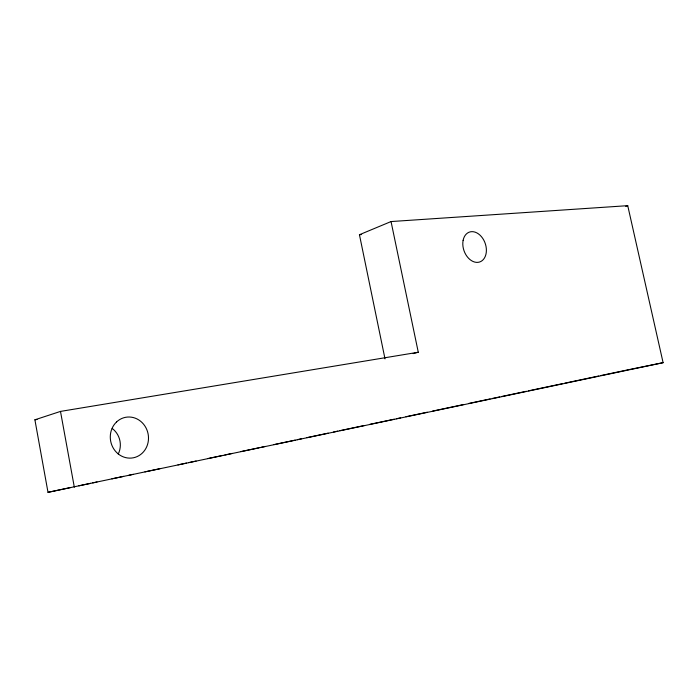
<?xml version="1.0" encoding="UTF-8"?>
<svg xmlns="http://www.w3.org/2000/svg" width="698" height="698" viewBox="0 0 698 698"><rect width="100%" height="100%" fill="white"/><g stroke="black" fill="none" stroke-linecap="round" stroke-linejoin="round"><path stroke-width="1.05" d="M385.008 358.877L359.444 234.72L391.046 221.554L627.738 205.666L663.1 362.681L48.005 492.334L34.9 419.803L60.49 411.41L418.276 352.237L391.046 221.554M625.731 206.355L627.738 205.666M413.146 353.607L418.276 352.237M48.005 492.334L70.376 487.605M78.9 485.808L90.618 483.33M92.747 482.885L97.013 481.978M111.924 478.828L123.642 476.359M128.973 475.233L133.231 474.326M144.948 471.857L159.868 468.707M177.981 464.877L186.497 463.079M188.635 462.626L196.086 461.055M207.812 458.577L222.723 455.428M224.852 454.974L232.312 453.403M240.836 451.597L258.941 447.776M261.078 447.322L265.336 446.423M273.86 444.626L295.167 440.124M297.296 439.67L301.562 438.772M306.884 437.646L328.191 433.144M333.522 432.018L337.78 431.12M339.909 430.666L364.417 425.492M369.739 424.367L394.239 419.193M396.377 418.739L400.635 417.84M405.966 416.715L427.272 412.213M432.594 411.087L463.489 404.561M468.82 403.435L490.127 398.933M492.256 398.488L499.716 396.909M501.845 396.464L526.344 391.281M528.473 390.836L562.571 383.63M564.699 383.185L598.788 375.978M600.917 375.533L628.619 369.678M629.666 369.469L663.1 362.681M34.9 419.803L37.046 419.446M359.444 234.72L361.616 234.563M60.49 411.41L74.328 487.213M112.212 428.485A19.753 18.567 81.3 0 1 118.276 453.953M116.618 421.897A20.617 19.064 79.8 0 0 123.485 456.946A20.617 19.064 79.8 0 0 148.089 433.851A20.617 19.064 79.8 0 0 116.618 421.897M463.114 240.365A15.81 11.22 70.8 0 0 477.973 262.352A15.81 11.22 70.8 0 0 482.702 238.341A15.81 11.22 70.8 0 0 463.114 240.365"/></g></svg>
